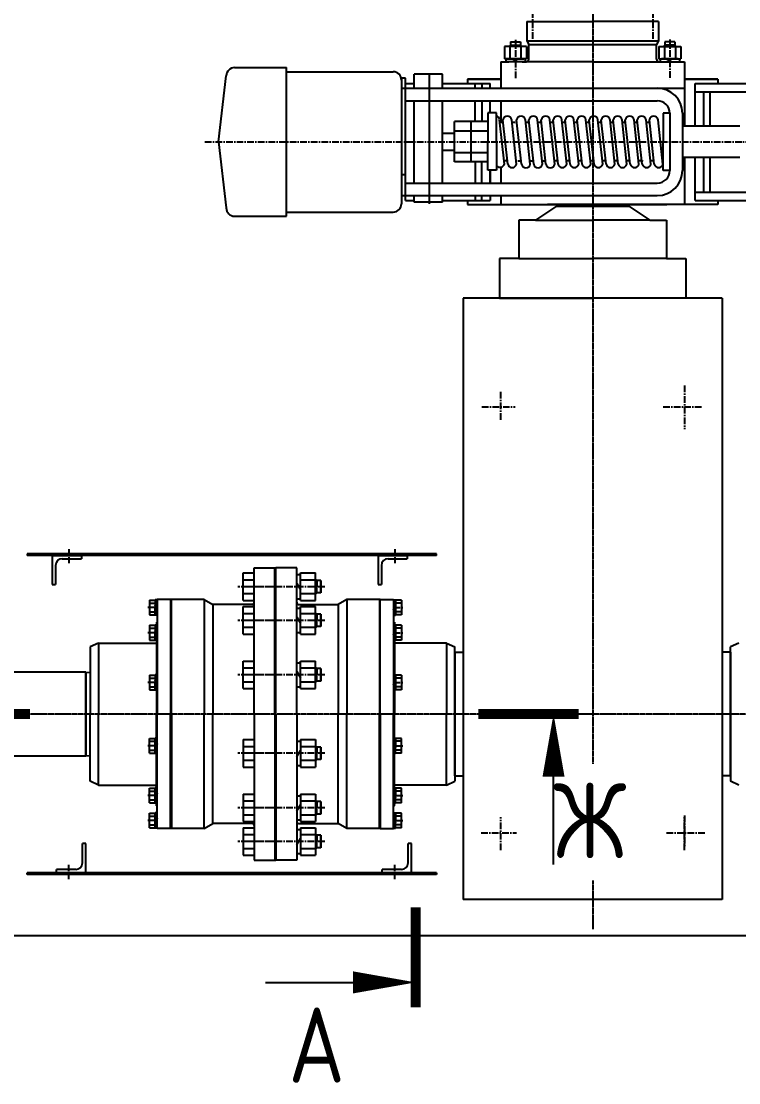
# Model space of a CAD drawing. Header units: millimetres. Extents: x -25976 to -4798, y -663 to 15440.
# Drawn here: x -15163 to -14303, y 10875 to 12146 of the extents above; entities that cross this region are included whole.
import ezdxf
from ezdxf.enums import TextEntityAlignment as Align

# ---------------------------------------------------------------- set-up
doc = ezdxf.new("R2010")
doc.units = ezdxf.units.MM
doc.header["$LTSCALE"] = 0.25
doc.linetypes.add('CENTER', pattern=[50.8, 31.75, -6.35, 6.35, -6.35])
for name, color, linetype in [('Bord', 1, 'Continuous'), ('Cen', 5, 'CENTER'), ('Cent', 5, 'CENTER'), ('Cont', 6, 'Continuous'), ('Dim', 7, 'Continuous'), ('Red', 1, 'Continuous'), ('Text', 3, 'Continuous'), ('Textb', 6, 'Continuous')]:
    doc.layers.add(name, color=color, linetype=linetype)
doc.styles.add('Style1', font='romans.shx', dxfattribs={"width": 0.8})

# ---------------------------------------------------------------- blocks, each defined once
blk = doc.blocks.new('RAZREZ05')
at = {"layer": 'Text'}
blk.add_lwpolyline([(0, 0, 0, 1.76, 0), (0, -5, 1.76, 1.76, 0)], format="xyseb", dxfattribs=at)
at = {"layer": 'Text', "const_width": 0.8}
blk.add_lwpolyline([(-1.997, 0), (6.003, 0)], dxfattribs=at)
at = {"layer": 'Text'}
blk.add_lwpolyline([(0, -12), (0, -5)], dxfattribs=at)
at = {"layer": 'Textb', "style": 'Style1', "width": 0.8}
blk.add_attdef('А', text='', height=6, dxfattribs=at).set_placement((-1.7, -11.499, 39), align=Align.RIGHT)
blk = doc.blocks.new('RAZREZ02')
at = {"layer": 'Text', "const_width": 0.8}
blk.add_lwpolyline([(0, 5.997), (0, -2.003)], dxfattribs=at)
at = {"layer": 'Text'}
blk.add_lwpolyline([(0, 0, 0, 1.76, 0), (-5, 0, 1.76, 1.76, 0)], format="xyseb", dxfattribs=at)
blk.add_lwpolyline([(-12, 0), (-5, 0)], dxfattribs=at)
at = {"layer": 'Textb', "style": 'Style1', "width": 0.8}
blk.add_attdef('А', (-10.16, -8), '', height=6, dxfattribs=at)

msp = doc.modelspace()

# ---------------------------------------------------------------- linework, layer by layer
at = {"layer": 'Bord', "linetype": 'Continuous'}
for p, q in [((-14576.77152, 12115.56959), (-14576.77152, 12117.26944)), ((-14564.77152, 12115.56959), (-14564.77152, 12117.26944)), ((-14391.77152, 12115.56959), (-14391.77152, 12117.26944)), ((-14379.77152, 12115.56959), (-14379.77152, 12117.26944))]:
    msp.add_line(p, q, dxfattribs=at)
at = {"layer": 'Bord'}
for p, q in [((-14808.77152, 11476.28791), (-14810.27152, 11476.28791)), ((-14808.77152, 11461.28791), (-14810.27152, 11461.28791)), ((-14808.77152, 11435.97943), (-14810.27152, 11435.97943)), ((-14808.77152, 11420.97943), (-14810.27152, 11420.97943)), ((-14808.77152, 11370.76959), (-14810.27152, 11370.76959)), ((-14808.77152, 11355.76959), (-14810.27152, 11355.76959)), ((-14808.77152, 11276.76959), (-14810.27152, 11276.76959)), ((-14808.77152, 11261.76959), (-14810.27152, 11261.76959)), ((-14808.77152, 11211.55976), (-14810.27152, 11211.55976)), ((-14808.77152, 11196.55976), (-14810.27152, 11196.55976)), ((-14808.77152, 11171.25128), (-14810.27152, 11171.25128)), ((-14808.77152, 11156.25128), (-14810.27152, 11156.25128))]:
    msp.add_line(p, q, dxfattribs=at)
at = {"layer": 'Cen', "ltscale": 0.2}
for p, q in [((-14478.27152, 12791.53233), (-14478.27152, 11256.78949)), ((-11697.27629, 11316.26959), (-16707.17236, 11316.26959)), ((-14478.27152, 11116.85178), (-14478.27152, 11058.66747))]:
    msp.add_line(p, q, dxfattribs=at)
at = {"layer": 'Cen'}
for p, q in [((-14550.27152, 12170.62834), (-14550.27152, 12121.5009)), ((-14406.27152, 12170.62834), (-14406.27152, 12121.5009)), ((-14570.77152, 12123.69441), (-14570.77152, 12076.26959)), ((-14385.77152, 12123.91635), (-14385.77152, 12076.26959)), ((-15105.51194, 11513.76841), (-15105.51194, 11496.81516)), ((-14715.27292, 11513.76841), (-14715.27292, 11496.81516)), ((-14799.21307, 11468.78791), (-14903.33548, 11468.78791)), ((-14859.91821, 11468.78791), (-14888.70857, 11468.78791)), ((-14999.77152, 11443.78791), (-15011.78283, 11443.78791)), ((-14716.77152, 11443.78791), (-14704.76022, 11443.78791)), ((-14799.21307, 11428.47943), (-14903.33548, 11428.47943)), ((-14859.91821, 11428.47943), (-14888.70857, 11428.47943)), ((-14999.77152, 11413.71188), (-15011.78283, 11413.71188)), ((-14716.77152, 11413.71188), (-14704.76022, 11413.71188)), ((-14799.21307, 11363.26959), (-14903.33548, 11363.26959)), ((-14859.91821, 11363.26959), (-14888.70857, 11363.26959)), ((-14999.77152, 11354.16959), (-15011.78283, 11354.16959)), ((-14716.77152, 11354.16959), (-14704.76022, 11354.16959)), ((-14999.77152, 11278.36959), (-15011.78283, 11278.36959)), ((-14716.77152, 11278.36959), (-14704.76022, 11278.36959)), ((-14799.21307, 11269.26959), (-14903.33548, 11269.26959)), ((-14859.91821, 11269.26959), (-14888.70857, 11269.26959)), ((-14999.77152, 11218.8273), (-15011.78283, 11218.8273)), ((-14716.77152, 11218.8273), (-14704.76022, 11218.8273)), ((-14799.21307, 11204.05976), (-14903.33548, 11204.05976)), ((-14859.91821, 11204.05976), (-14888.70857, 11204.05976)), ((-14999.77152, 11188.75128), (-15011.78283, 11188.75128)), ((-14716.77152, 11188.75128), (-14704.76022, 11188.75128)), ((-14799.21307, 11163.75128), (-14903.33548, 11163.75128)), ((-14859.91821, 11163.75128), (-14888.70857, 11163.75128)), ((-15105.51194, 11118.77077), (-15105.51194, 11135.72402)), ((-14715.27292, 11118.77077), (-14715.27292, 11135.72402))]:
    msp.add_line(p, q, dxfattribs=at)
at = {"layer": 'Cent'}
for p, q in [((-14942.74308, 12001.26959), (-14203.16063, 12001.26959)), ((-14368.27152, 11709.56898), (-14368.27152, 11657.2005)), ((-14588.27152, 11668.59212), (-14588.27152, 11703.00627)), ((-14611.03954, 11684.26959), (-14571.12183, 11684.26959)), ((-14393.84308, 11684.26959), (-14346.26358, 11684.26959)), ((-14588.27152, 11153.21314), (-14588.27152, 11192.8228)), ((-14368.27152, 11194.72436), (-14368.27152, 11157.40704)), ((-14368.27152, 11153.21314), (-14368.27152, 11192.8228)), ((-14611.90056, 11174.26959), (-14569.65952, 11174.26959)), ((-14389.93864, 11174.26959), (-14343.77628, 11174.26959))]:
    msp.add_line(p, q, dxfattribs=at)
at = {"layer": 'Cont'}
for p, q in [((-14557.27152, 12145.26959), (-14478.27152, 12145.26959)), ((-14557.27152, 12145.26959), (-14557.27152, 12122.26959)), ((-14399.27152, 12145.26959), (-14478.27152, 12145.26959)), ((-14399.27152, 12145.26959), (-14399.27152, 12122.26959)), ((-14583.87152, 12115.56959), (-14583.87152, 12100.76959)), ((-14557.67152, 12115.56959), (-14583.87152, 12115.56959)), ((-14577.32152, 12115.56959), (-14577.32152, 12100.76959)), ((-14564.22152, 12115.56959), (-14564.22152, 12100.76959)), ((-14557.67152, 12115.56959), (-14557.67152, 12100.76959)), ((-14557.27152, 12122.26959), (-14554.77152, 12117.93947)), ((-14557.27152, 12122.26959), (-14554.77152, 12117.93947)), ((-14556.98837, 12122.26959), (-14399.27152, 12122.26959)), ((-14554.77152, 12100.26959), (-14554.77152, 12117.93947)), ((-14554.77152, 12100.26959), (-14554.77152, 12117.93947)), ((-14554.77152, 12117.93947), (-14401.77152, 12117.93947)), ((-14399.27152, 12122.26959), (-14401.77152, 12117.93947)), ((-14401.77152, 12100.26959), (-14401.77152, 12117.93947)), ((-14398.87152, 12115.56959), (-14398.87152, 12100.76959)), ((-14398.87152, 12115.56959), (-14372.67152, 12115.56959)), ((-14392.32152, 12115.56959), (-14392.32152, 12100.76959)), ((-14379.22152, 12115.56959), (-14379.22152, 12100.76959)), ((-14372.67152, 12115.56959), (-14372.67152, 12100.76959)), ((-14557.67152, 12100.76959), (-14583.87152, 12100.76959)), ((-14582.42152, 12100.76959), (-14582.42152, 12097.26959)), ((-14580.72152, 12100.76959), (-14560.82152, 12100.76959)), ((-14561.67152, 12100.76959), (-14579.87152, 12100.76959)), ((-14567.24677, 12100.76638), (-14574.34174, 12097.27283)), ((-14559.12152, 12100.76959), (-14559.12152, 12097.26959)), ((-14398.87152, 12100.76959), (-14372.67152, 12100.76959)), ((-14397.42152, 12100.76959), (-14397.42152, 12097.26959)), ((-14375.82152, 12100.76959), (-14395.72152, 12100.76959)), ((-14394.87152, 12100.76959), (-14376.67152, 12100.76959)), ((-14382.24677, 12100.76638), (-14389.34174, 12097.27283)), ((-14374.12152, 12100.76959), (-14374.12152, 12097.26959)), ((-14907.11941, 12090.26959), (-14844.94172, 12090.26959)), ((-14844.94172, 11912.26959), (-14844.94172, 12090.26959)), ((-14588.27152, 12097.26959), (-14578.77152, 12097.26959)), ((-14588.27152, 12097.26959), (-14588.27152, 12065.57926)), ((-14478.27152, 12097.26959), (-14582.42152, 12097.26959)), ((-14562.77152, 12097.26959), (-14557.77152, 12097.26959)), ((-14478.27152, 12097.26959), (-14368.27152, 12097.26959)), ((-14368.27152, 12097.26959), (-14368.27152, 12020.04619)), ((-14368.27152, 12094.26959), (-14368.27152, 12076.26959)), ((-14926.26634, 12001.26959), (-14917.1194, 12080.28619)), ((-14844.94172, 12085.26959), (-14717.26611, 12085.26959)), ((-14702.26611, 12077.59427), (-14707.26611, 12077.59427)), ((-14707.26611, 12077.59427), (-14707.26611, 11927.26959)), ((-14702.26611, 11931.26959), (-14702.26611, 12077.59427)), ((-14657.96634, 12082.26959), (-14692.01634, 12082.26959)), ((-14692.01634, 12065.58827), (-14692.01634, 12082.26959)), ((-14673.76611, 11926.9972), (-14673.76611, 12082.26959)), ((-14657.96634, 12065.58531), (-14657.96634, 12082.26959)), ((-14588.27152, 12076.26959), (-14628.27152, 12076.26959)), ((-14588.27152, 12076.26959), (-14628.27152, 12076.26959)), ((-14628.27152, 12076.26959), (-14628.27152, 12071.26959)), ((-14628.27152, 12076.26959), (-14588.27152, 12076.26959)), ((-14368.27152, 12076.26959), (-14328.27152, 12076.26959)), ((-14328.27152, 12076.26959), (-14368.27152, 12076.26959)), ((-14328.27152, 12076.26959), (-14328.27152, 12071.26959)), ((-14707.26611, 12065.58959), (-14400.86925, 12065.563)), ((-14702.26611, 12071.26959), (-14692.01634, 12071.26959)), ((-14657.96634, 12071.26959), (-14601.13914, 12071.26959)), ((-14619.00321, 12065.58193), (-14619.00321, 12071.26959)), ((-14610.96883, 12071.26959), (-14610.96883, 12065.58123)), ((-14601.13914, 12065.58038), (-14601.13914, 12071.26959)), ((-14588.27152, 12065.57926), (-14368.27152, 12065.57926)), ((-14355.39353, 12020.04619), (-14355.39353, 12071.26959)), ((-14355.39353, 12071.26959), (-14254.26656, 12071.26959)), ((-14355.39353, 12061.26959), (-14254.26656, 12061.26959)), ((-14345.56384, 12061.26959), (-14345.56384, 12020.04619)), ((-14337.52946, 12020.04619), (-14337.52946, 12061.26959)), ((-14702.26611, 12050.58959), (-14400.86925, 12050.563)), ((-14692.01634, 11951.9505), (-14692.01634, 12050.58869)), ((-14657.96634, 11951.9535), (-14657.96634, 12050.58568)), ((-14619.00321, 12025.87265), (-14619.00321, 12050.58225)), ((-14610.96883, 12050.58154), (-14610.96883, 12025.87265)), ((-14601.13914, 12036.01265), (-14601.13914, 12050.58067)), ((-14588.27152, 12050.57953), (-14588.27152, 12024.50989)), ((-14604.01271, 12036.01265), (-14604.01271, 12001.69265)), ((-14593.45271, 12036.01265), (-14604.01271, 12036.01265)), ((-14593.45271, 12001.69265), (-14593.45271, 12036.01265)), ((-14643.61271, 11977.51265), (-14643.61271, 12025.87265)), ((-14623.81271, 12025.87265), (-14643.61271, 12025.87265)), ((-14623.81271, 11977.51265), (-14623.81271, 12025.87265)), ((-14604.01271, 12025.87265), (-14623.81271, 12025.87265)), ((-14583.87193, 11974.74959), (-14589.68634, 12027.78959)), ((-14585.42121, 12024.50989), (-14589.3268, 12024.50989)), ((-14579.96634, 11974.74959), (-14585.78074, 12027.78959)), ((-14569.47193, 11974.74959), (-14575.28634, 12027.78959)), ((-14571.02121, 12024.50989), (-14574.9268, 12024.50989)), ((-14563.53121, 11974.63265), (-14569.34562, 12027.67265)), ((-14553.03681, 11974.63265), (-14558.85121, 12027.67265)), ((-14554.58609, 12024.39295), (-14558.49168, 12024.39295)), ((-14548.85237, 11974.63265), (-14554.66677, 12027.67265)), ((-14538.35796, 11974.63265), (-14544.17237, 12027.67265)), ((-14539.90724, 12024.39295), (-14543.81283, 12024.39295)), ((-14534.17352, 11974.63265), (-14539.98793, 12027.67265)), ((-14523.67911, 11974.63265), (-14529.49352, 12027.67265)), ((-14525.22839, 12024.39295), (-14529.13398, 12024.39295)), ((-14519.78634, 11974.74959), (-14525.60074, 12027.78959)), ((-14509.29193, 11974.74959), (-14515.10634, 12027.78959)), ((-14510.84121, 12024.50989), (-14514.7468, 12024.50989)), ((-14505.38634, 11974.74959), (-14511.20074, 12027.78959)), ((-14494.89193, 11974.74959), (-14500.70634, 12027.78959)), ((-14496.44121, 12024.50989), (-14500.3468, 12024.50989)), ((-14490.98634, 11974.74959), (-14496.80074, 12027.78959)), ((-14480.49193, 11974.74959), (-14486.30634, 12027.78959)), ((-14482.04121, 12024.50989), (-14485.9468, 12024.50989)), ((-14476.58634, 11974.74959), (-14482.40074, 12027.78959)), ((-14466.09193, 11974.74959), (-14471.90634, 12027.78959)), ((-14467.64121, 12024.50989), (-14471.5468, 12024.50989)), ((-14462.18634, 11974.74959), (-14468.00074, 12027.78959)), ((-14451.69193, 11974.74959), (-14457.50634, 12027.78959)), ((-14453.24121, 12024.50989), (-14457.1468, 12024.50989)), ((-14447.78634, 11974.74959), (-14453.60074, 12027.78959)), ((-14437.29193, 11974.74959), (-14443.10634, 12027.78959)), ((-14438.84264, 12024.52289), (-14442.74823, 12024.52289)), ((-14433.38634, 11974.74959), (-14439.20074, 12027.78959)), ((-14422.89193, 11974.74959), (-14428.70634, 12027.78959)), ((-14424.44264, 12024.52289), (-14428.34823, 12024.52289)), ((-14418.98634, 11974.74959), (-14424.80074, 12027.78959)), ((-14408.49193, 11974.74959), (-14414.30634, 12027.78959)), ((-14410.04555, 12024.54948), (-14413.95114, 12024.54948)), ((-14404.58925, 11974.77619), (-14410.40366, 12027.81619)), ((-14394.09484, 11974.77619), (-14399.90925, 12027.81619)), ((-14393.78925, 12035.61619), (-14393.78925, 12001.29619)), ((-14385.86925, 12035.61619), (-14393.78925, 12035.61619)), ((-14385.86935, 12035.61619), (-14385.86925, 11966.97619)), ((-14370.86925, 12035.563), (-14370.86925, 11966.97619)), ((-14643.61271, 12011.40959), (-14657.96634, 12011.40959)), ((-14643.61271, 12014.71265), (-14623.81271, 12014.71265)), ((-14623.81271, 12014.71265), (-14604.01271, 12014.71265)), ((-14302.01673, 12020.04619), (-14370.86925, 12020.04619)), ((-14926.26634, 12001.26959), (-14917.1194, 11922.253)), ((-14604.01271, 11967.37265), (-14604.01271, 12001.69265)), ((-14593.45271, 12001.69265), (-14593.45271, 11967.37265)), ((-14393.78925, 11966.97619), (-14393.78925, 12001.29619)), ((-14643.61271, 11991.12959), (-14657.96634, 11991.12959)), ((-14643.61271, 11988.67265), (-14623.81271, 11988.67265)), ((-14623.81271, 11988.67265), (-14604.01271, 11988.67265)), ((-14623.81271, 11977.51265), (-14643.61271, 11977.51265)), ((-14604.01271, 11977.51265), (-14623.81271, 11977.51265)), ((-14619.00321, 11976.66653), (-14619.00321, 11951.95694)), ((-14610.96883, 11951.95765), (-14610.96883, 11976.66653)), ((-14580.37413, 11978.46959), (-14584.27972, 11978.46959)), ((-14563.93901, 11978.35265), (-14567.8446, 11978.35265)), ((-14549.26016, 11978.35265), (-14553.16575, 11978.35265)), ((-14534.58131, 11978.35265), (-14538.4869, 11978.35265)), ((-14520.19413, 11978.46959), (-14524.09972, 11978.46959)), ((-14505.79413, 11978.46959), (-14509.69972, 11978.46959)), ((-14491.39413, 11978.46959), (-14495.29972, 11978.46959)), ((-14476.99413, 11978.46959), (-14480.89972, 11978.46959)), ((-14462.59413, 11978.46959), (-14466.49972, 11978.46959)), ((-14448.19413, 11978.46959), (-14452.09972, 11978.46959)), ((-14433.79413, 11978.46959), (-14437.69972, 11978.46959)), ((-14419.39413, 11978.46959), (-14423.29972, 11978.46959)), ((-14404.99705, 11978.49619), (-14408.90264, 11978.49619)), ((-14302.01673, 11982.54619), (-14370.86925, 11982.54619)), ((-14368.27152, 11982.54619), (-14368.27152, 11926.26959)), ((-14355.39353, 11931.26959), (-14355.39353, 11982.54619)), ((-14345.56384, 11982.54619), (-14345.56384, 11941.26959)), ((-14337.52946, 11941.26959), (-14337.52946, 11982.54619)), ((-14702.26611, 11962.04319), (-14707.26611, 11962.04319)), ((-14593.45271, 11967.37265), (-14604.01271, 11967.37265)), ((-14601.13914, 11951.95852), (-14601.13914, 11967.37265)), ((-14601.13914, 11966.52653), (-14601.13914, 11951.95852)), ((-14588.27152, 11970.97024), (-14588.27152, 11951.95965)), ((-14385.86925, 11966.97619), (-14393.78925, 11966.97619)), ((-14702.26611, 11951.94959), (-14400.86925, 11951.97619)), ((-14707.26611, 11936.94959), (-14400.86925, 11936.97619)), ((-14692.01634, 11929.26959), (-14692.01634, 11936.95092)), ((-14657.96634, 11929.26959), (-14657.96634, 11936.95387)), ((-14619.00321, 11936.95726), (-14619.00321, 11931.26959)), ((-14610.96883, 11931.26959), (-14610.96883, 11936.95795)), ((-14601.13914, 11936.95881), (-14601.13914, 11931.26959)), ((-14588.27152, 11936.95992), (-14588.27152, 11926.26959)), ((-14355.39353, 11941.26959), (-14254.26656, 11941.26959)), ((-14702.26611, 11931.26959), (-14692.01634, 11931.26959)), ((-14657.96634, 11929.26959), (-14692.01634, 11929.26959)), ((-14657.96634, 11931.26959), (-14601.13914, 11931.26959)), ((-14628.27152, 11931.26959), (-14628.27152, 11926.26959)), ((-14628.27152, 11926.26959), (-14478.27152, 11926.26959)), ((-14628.27152, 11926.26959), (-14478.27152, 11926.26959)), ((-14521.42816, 11924.26959), (-14546.72055, 11907.49867)), ((-14536.04154, 11926.26959), (-14495.77152, 11926.26959)), ((-14420.5015, 11926.26959), (-14532.38576, 11926.26959)), ((-14521.42816, 11924.26959), (-14435.11488, 11924.26959)), ((-14454.11742, 11926.26959), (-14502.42562, 11926.26959)), ((-14502.42562, 11926.26959), (-14502.42562, 11924.26959)), ((-14328.27152, 11926.26959), (-14478.27152, 11926.26959)), ((-14328.27152, 11926.26959), (-14478.27152, 11926.26959)), ((-14460.77152, 11926.26959), (-14389.37116, 11926.26959)), ((-14454.11742, 11926.26959), (-14454.11742, 11924.26959)), ((-14435.11488, 11924.26959), (-14409.82249, 11907.49867)), ((-14355.39353, 11931.26959), (-14267.96673, 11931.26959)), ((-14328.27152, 11931.26959), (-14328.27152, 11926.26959)), ((-14907.11941, 11912.26959), (-14844.94172, 11912.26959)), ((-14844.94172, 11917.26959), (-14717.26611, 11917.26959)), ((-14546.72055, 11907.49867), (-14566.76357, 11907.49867)), ((-14566.76357, 11907.49867), (-14566.76357, 11861.65962)), ((-14546.72055, 11907.49867), (-14478.27152, 11907.49867)), ((-14409.82249, 11907.49867), (-14478.27152, 11907.49867)), ((-14409.82249, 11907.49867), (-14389.77947, 11907.49867)), ((-14389.77947, 11907.49867), (-14389.77947, 11861.65962)), ((-14566.76357, 11861.65962), (-14589.66988, 11861.65962)), ((-14589.66988, 11861.65962), (-14589.66988, 11814.26959)), ((-14566.76357, 11861.65962), (-14478.27152, 11861.65962)), ((-14389.77947, 11861.65962), (-14478.27152, 11861.65962)), ((-14389.77947, 11861.65962), (-14366.87316, 11861.65962)), ((-14366.87316, 11861.65962), (-14366.87316, 11814.26959)), ((-14633.27292, 11814.26959), (-14633.27292, 11094.26959)), ((-14323.27013, 11814.26959), (-14633.27292, 11814.26959)), ((-14589.66988, 11814.26959), (-14478.27152, 11814.26959)), ((-14366.87316, 11814.26959), (-14478.27152, 11814.26959)), ((-14323.27013, 11814.26959), (-14323.27013, 11094.26959)), ((-15155.51173, 11508.28791), (-15155.51173, 11506.28791)), ((-14665.27292, 11508.28791), (-15155.51173, 11508.28791)), ((-14665.27292, 11506.28791), (-15155.51173, 11506.28791)), ((-15125.51194, 11506.28791), (-15090.51194, 11506.28791)), ((-15125.51194, 11506.28791), (-15125.51194, 11471.28791)), ((-15113.51194, 11502.28791), (-15090.51194, 11502.28791)), ((-15090.51194, 11506.28791), (-15090.51194, 11502.28791)), ((-14735.27292, 11506.28791), (-14735.27292, 11471.28791)), ((-14735.27292, 11506.28791), (-14700.27292, 11506.28791)), ((-14723.27292, 11502.28791), (-14700.27292, 11502.28791)), ((-14700.27292, 11506.28791), (-14700.27292, 11502.28791)), ((-14665.27292, 11506.28791), (-14665.27292, 11508.28791)), ((-15121.51194, 11494.28791), (-15121.51194, 11471.28791)), ((-14883.77152, 11491.28791), (-14857.77152, 11491.28791)), ((-14883.77152, 11316.26959), (-14883.77152, 11491.28791)), ((-14858.77152, 11316.26959), (-14858.77152, 11491.28791)), ((-14857.77152, 11316.26959), (-14857.77152, 11491.28791)), ((-14832.77152, 11491.28791), (-14857.77152, 11491.28791)), ((-14832.77152, 11450.28791), (-14832.77152, 11491.28791)), ((-14731.27292, 11494.28791), (-14731.27292, 11471.28791)), ((-14896.77152, 11452.28791), (-14896.77152, 11485.28791)), ((-14896.77152, 11485.28791), (-14883.77152, 11485.28791)), ((-14896.77152, 11477.03791), (-14883.77152, 11477.03791)), ((-14832.77152, 11483.28791), (-14828.27152, 11483.28791)), ((-14832.77152, 11316.26959), (-14832.77152, 11483.28791)), ((-14828.27152, 11452.28791), (-14828.27152, 11485.28791)), ((-14828.27152, 11485.28791), (-14810.27152, 11485.28791)), ((-14828.27152, 11477.03791), (-14810.27152, 11477.03791)), ((-14810.27152, 11452.28791), (-14810.27152, 11485.28791)), ((-14810.27152, 11477.78791), (-14808.77152, 11476.28791)), ((-15125.51194, 11471.28791), (-15121.51194, 11471.28791)), ((-14832.77152, 11472.58124), (-14828.27152, 11465.34415)), ((-14803.77152, 11476.28791), (-14808.77152, 11476.28791)), ((-14808.77152, 11476.28791), (-14808.77152, 11468.78791)), ((-14808.77152, 11461.28791), (-14808.77152, 11468.78791)), ((-14803.77152, 11468.78791), (-14803.77152, 11476.28791)), ((-14803.77152, 11476.28791), (-14803.77152, 11468.78791)), ((-14803.77152, 11468.78791), (-14803.77152, 11461.28791)), ((-14803.77152, 11461.28791), (-14803.77152, 11468.78791)), ((-14735.27292, 11471.28791), (-14731.27292, 11471.28791)), ((-15009.27152, 11452.58791), (-15009.27152, 11434.98791)), ((-15009.27152, 11452.58791), (-15002.27152, 11452.58791)), ((-14999.77152, 11452.88791), (-15002.27152, 11452.88791)), ((-15002.27152, 11452.88791), (-15002.27152, 11443.78791)), ((-15002.27152, 11452.58791), (-15002.27152, 11434.98791)), ((-14943.77152, 11453.28791), (-14999.77152, 11453.28791)), ((-14999.77152, 11453.28791), (-14999.77152, 11316.26959)), ((-14999.77152, 11452.88791), (-14999.77152, 11434.68791)), ((-14983.77152, 11453.28791), (-14983.77152, 11316.26959)), ((-14982.77152, 11316.26959), (-14982.77152, 11453.28791)), ((-14943.77152, 11453.28791), (-14933.37922, 11447.28791)), ((-14943.77152, 11453.28791), (-14943.77152, 11316.26959)), ((-14896.77152, 11460.53791), (-14883.77152, 11460.53791)), ((-14896.77152, 11452.28791), (-14883.77152, 11452.28791)), ((-14832.77152, 11454.28791), (-14828.27152, 11454.28791)), ((-14828.27152, 11460.53791), (-14810.27152, 11460.53791)), ((-14828.27152, 11452.28791), (-14810.27152, 11452.28791)), ((-14810.27152, 11459.78791), (-14808.77152, 11461.28791)), ((-14803.77152, 11461.28791), (-14808.77152, 11461.28791)), ((-14772.77152, 11453.28791), (-14783.16383, 11447.28791)), ((-14732.77152, 11453.28791), (-14772.77152, 11453.28791)), ((-14772.77152, 11453.28791), (-14772.77152, 11316.26959)), ((-14733.77152, 11453.28791), (-14733.77152, 11316.26959)), ((-14732.77152, 11316.26959), (-14732.77152, 11453.28791)), ((-14732.77152, 11453.28791), (-14716.77152, 11453.28791)), ((-14716.77152, 11453.28791), (-14716.77152, 11316.26959)), ((-14716.77152, 11452.88791), (-14716.77152, 11434.68791)), ((-14716.77152, 11452.88791), (-14714.27152, 11452.88791)), ((-14714.27152, 11452.88791), (-14714.27152, 11443.78791)), ((-14707.27152, 11452.58791), (-14714.27152, 11452.58791)), ((-14714.27152, 11452.58791), (-14714.27152, 11434.98791)), ((-14707.27152, 11452.58791), (-14707.27152, 11434.98791)), ((-15009.27152, 11449.04835), (-15002.27152, 11449.04835)), ((-15009.27152, 11438.52747), (-15002.27152, 11438.52747)), ((-14999.77152, 11441.07397), (-15002.27152, 11446.50185)), ((-15002.27152, 11434.68791), (-15002.27152, 11443.78791)), ((-14885.77152, 11447.28791), (-14933.37922, 11447.28791)), ((-14933.37922, 11447.28791), (-14933.37922, 11316.26959)), ((-14896.77152, 11444.97943), (-14883.77152, 11444.97943)), ((-14896.77152, 11411.97943), (-14896.77152, 11444.97943)), ((-14832.77152, 11442.97943), (-14828.27152, 11442.97943)), ((-14829.77152, 11447.28791), (-14783.16383, 11447.28791)), ((-14828.27152, 11444.97943), (-14810.27152, 11444.97943)), ((-14828.27152, 11411.97943), (-14828.27152, 11444.97943)), ((-14810.27152, 11411.97943), (-14810.27152, 11444.97943)), ((-14783.16383, 11447.28791), (-14783.16383, 11316.26959)), ((-14716.77152, 11441.07397), (-14714.27152, 11446.50185)), ((-14707.27152, 11449.04835), (-14714.27152, 11449.04835)), ((-14714.27152, 11434.68791), (-14714.27152, 11443.78791)), ((-14707.27152, 11438.52747), (-14714.27152, 11438.52747)), ((-15009.27152, 11434.98791), (-15002.27152, 11434.98791)), ((-14999.77152, 11434.68791), (-15002.27152, 11434.68791)), ((-15000.77152, 11426.28791), (-15000.77152, 11422.81188)), ((-14999.77152, 11426.28791), (-15000.77152, 11426.28791)), ((-14896.77152, 11436.72943), (-14883.77152, 11436.72943)), ((-14832.77152, 11432.27275), (-14828.27152, 11425.03567)), ((-14828.27152, 11436.72943), (-14810.27152, 11436.72943)), ((-14810.27152, 11437.47943), (-14808.77152, 11435.97943)), ((-14808.77152, 11435.97943), (-14808.77152, 11428.47943)), ((-14803.77152, 11435.97943), (-14808.77152, 11435.97943)), ((-14808.77152, 11420.97943), (-14808.77152, 11428.47943)), ((-14803.77152, 11435.97943), (-14803.77152, 11428.47943)), ((-14803.77152, 11428.47943), (-14803.77152, 11435.97943)), ((-14803.77152, 11420.97943), (-14803.77152, 11428.47943)), ((-14803.77152, 11428.47943), (-14803.77152, 11420.97943)), ((-14716.77152, 11434.68791), (-14714.27152, 11434.68791)), ((-14716.77152, 11426.28791), (-14715.77152, 11426.28791)), ((-14715.77152, 11426.28791), (-14715.77152, 11422.81188)), ((-14707.27152, 11434.98791), (-14714.27152, 11434.98791)), ((-15009.27152, 11422.51188), (-15002.27152, 11422.51188)), ((-15009.27152, 11422.51188), (-15009.27152, 11404.91188)), ((-15009.27152, 11418.97232), (-15002.27152, 11418.97232)), ((-15002.27152, 11422.81188), (-15002.27152, 11413.71188)), ((-14999.77152, 11422.81188), (-15002.27152, 11422.81188)), ((-15002.27152, 11422.51188), (-15002.27152, 11404.91188)), ((-14999.77152, 11410.99794), (-15002.27152, 11416.42582)), ((-15002.27152, 11404.61188), (-15002.27152, 11413.71188)), ((-14999.77152, 11422.81188), (-14999.77152, 11404.61188)), ((-14896.77152, 11420.22943), (-14883.77152, 11420.22943)), ((-14832.77152, 11413.97943), (-14828.27152, 11413.97943)), ((-14828.27152, 11420.22943), (-14810.27152, 11420.22943)), ((-14810.27152, 11419.47943), (-14808.77152, 11420.97943)), ((-14803.77152, 11420.97943), (-14808.77152, 11420.97943)), ((-14716.77152, 11422.81188), (-14716.77152, 11404.61188)), ((-14716.77152, 11422.81188), (-14714.27152, 11422.81188)), ((-14716.77152, 11410.99794), (-14714.27152, 11416.42582)), ((-14714.27152, 11422.81188), (-14714.27152, 11413.71188)), ((-14707.27152, 11422.51188), (-14714.27152, 11422.51188)), ((-14714.27152, 11422.51188), (-14714.27152, 11404.91188)), ((-14707.27152, 11418.97232), (-14714.27152, 11418.97232)), ((-14714.27152, 11404.61188), (-14714.27152, 11413.71188)), ((-14707.27152, 11422.51188), (-14707.27152, 11404.91188)), ((-15070.27152, 11401.26959), (-15080.27152, 11396.60652)), ((-15070.27152, 11401.26959), (-15000.77152, 11401.26959)), ((-15070.27152, 11401.26959), (-15070.27152, 11316.26959)), ((-15009.27152, 11408.45144), (-15002.27152, 11408.45144)), ((-15009.27152, 11404.91188), (-15002.27152, 11404.91188)), ((-14999.77152, 11404.61188), (-15002.27152, 11404.61188)), ((-15000.77152, 11404.61188), (-15000.77152, 11363.26959)), ((-14896.77152, 11411.97943), (-14883.77152, 11411.97943)), ((-14828.27152, 11411.97943), (-14810.27152, 11411.97943)), ((-14716.77152, 11404.61188), (-14714.27152, 11404.61188)), ((-14715.77152, 11404.61188), (-14715.77152, 11363.26959)), ((-14653.27152, 11401.26959), (-14715.77152, 11401.26959)), ((-14707.27152, 11408.45144), (-14714.27152, 11408.45144)), ((-14707.27152, 11404.91188), (-14714.27152, 11404.91188)), ((-14653.27152, 11401.26959), (-14643.27152, 11396.60652)), ((-14653.27152, 11401.26959), (-14653.27152, 11316.26959)), ((-14303.27152, 11401.26959), (-14313.27152, 11396.60652)), ((-15080.27152, 11396.60652), (-15080.27152, 11316.26959)), ((-14643.27292, 11378.76959), (-14643.27292, 11390.41351)), ((-14643.27292, 11390.41351), (-14633.27292, 11390.41351)), ((-14643.27152, 11316.26959), (-14643.27152, 11396.60652)), ((-14643.27152, 11390.41351), (-14643.27152, 11316.26959)), ((-14313.27013, 11390.41351), (-14323.27013, 11390.41351)), ((-14313.27152, 11316.26959), (-14313.27152, 11396.60652)), ((-14313.27152, 11390.41351), (-14313.27152, 11316.26959)), ((-14313.27013, 11378.76959), (-14313.27013, 11390.41351)), ((-14896.77152, 11346.76959), (-14896.77152, 11379.76959)), ((-14896.77152, 11379.76959), (-14883.77152, 11379.76959)), ((-14832.77152, 11377.76959), (-14828.27152, 11377.76959)), ((-14828.27152, 11346.76959), (-14828.27152, 11379.76959)), ((-14828.27152, 11379.76959), (-14810.27152, 11379.76959)), ((-14810.27152, 11346.76959), (-14810.27152, 11379.76959)), ((-14643.27292, 11378.76959), (-14643.27292, 11316.26959)), ((-14313.27013, 11378.76959), (-14313.27013, 11316.26959)), ((-15085.27152, 11366.26959), (-15185.27152, 11366.26959)), ((-15085.27152, 11366.26959), (-15080.27152, 11366.01959)), ((-15085.27152, 11366.26959), (-15085.27152, 11266.26959)), ((-15085.27152, 11266.26959), (-15085.27152, 11366.26959)), ((-15009.27152, 11362.96959), (-15009.27152, 11345.36959)), ((-15009.27152, 11362.96959), (-15002.27152, 11362.96959)), ((-14999.77152, 11363.26959), (-15002.27152, 11363.26959)), ((-15002.27152, 11363.26959), (-15002.27152, 11354.16959)), ((-15002.27152, 11362.96959), (-15002.27152, 11345.36959)), ((-14999.77152, 11363.26959), (-14999.77152, 11345.06959)), ((-14896.77152, 11371.51959), (-14883.77152, 11371.51959)), ((-14832.77152, 11367.06292), (-14828.27152, 11359.82584)), ((-14828.27152, 11371.51959), (-14810.27152, 11371.51959)), ((-14810.27152, 11372.26959), (-14808.77152, 11370.76959)), ((-14803.77152, 11370.76959), (-14808.77152, 11370.76959)), ((-14808.77152, 11370.76959), (-14808.77152, 11363.26959)), ((-14808.77152, 11355.76959), (-14808.77152, 11363.26959)), ((-14803.77152, 11363.26959), (-14803.77152, 11370.76959)), ((-14803.77152, 11370.76959), (-14803.77152, 11363.26959)), ((-14803.77152, 11363.26959), (-14803.77152, 11355.76959)), ((-14803.77152, 11355.76959), (-14803.77152, 11363.26959)), ((-14716.77152, 11363.26959), (-14716.77152, 11345.06959)), ((-14716.77152, 11363.26959), (-14714.27152, 11363.26959)), ((-14714.27152, 11363.26959), (-14714.27152, 11354.16959)), ((-14707.27152, 11362.96959), (-14714.27152, 11362.96959)), ((-14714.27152, 11362.96959), (-14714.27152, 11345.36959)), ((-14707.27152, 11362.96959), (-14707.27152, 11345.36959)), ((-15009.27152, 11359.43003), (-15002.27152, 11359.43003)), ((-14999.77152, 11351.45565), (-15002.27152, 11356.88353)), ((-15002.27152, 11345.06959), (-15002.27152, 11354.16959)), ((-14896.77152, 11355.01959), (-14883.77152, 11355.01959)), ((-14828.27152, 11355.01959), (-14810.27152, 11355.01959)), ((-14810.27152, 11354.26959), (-14808.77152, 11355.76959)), ((-14803.77152, 11355.76959), (-14808.77152, 11355.76959)), ((-14716.77152, 11351.45565), (-14714.27152, 11356.88353)), ((-14707.27152, 11359.43003), (-14714.27152, 11359.43003)), ((-14714.27152, 11345.06959), (-14714.27152, 11354.16959)), ((-15009.27152, 11348.90915), (-15002.27152, 11348.90915)), ((-15009.27152, 11345.36959), (-15002.27152, 11345.36959)), ((-14999.77152, 11345.06959), (-15002.27152, 11345.06959)), ((-15000.77152, 11345.06959), (-15000.77152, 11316.26959)), ((-14896.77152, 11346.76959), (-14883.77152, 11346.76959)), ((-14832.77152, 11348.76959), (-14828.27152, 11348.76959)), ((-14828.27152, 11346.76959), (-14810.27152, 11346.76959)), ((-14716.77152, 11345.06959), (-14714.27152, 11345.06959)), ((-14715.77152, 11345.06959), (-14715.77152, 11316.26959)), ((-14707.27152, 11348.90915), (-14714.27152, 11348.90915)), ((-14707.27152, 11345.36959), (-14714.27152, 11345.36959)), ((-15080.27152, 11235.93267), (-15080.27152, 11316.26959)), ((-15070.27152, 11231.26959), (-15070.27152, 11316.26959)), ((-15000.77152, 11287.46959), (-15000.77152, 11316.26959)), ((-14999.77152, 11179.25128), (-14999.77152, 11316.26959)), ((-14983.77152, 11179.25128), (-14983.77152, 11316.26959)), ((-14982.77152, 11316.26959), (-14982.77152, 11179.25128)), ((-14943.77152, 11179.25128), (-14943.77152, 11316.26959)), ((-14933.37922, 11185.25128), (-14933.37922, 11316.26959)), ((-14883.77152, 11316.26959), (-14883.77152, 11141.25128)), ((-14858.77152, 11316.26959), (-14858.77152, 11141.25128)), ((-14857.77152, 11316.26959), (-14857.77152, 11141.25128)), ((-14832.77152, 11316.26959), (-14832.77152, 11149.25128)), ((-14783.16383, 11185.25128), (-14783.16383, 11316.26959)), ((-14772.77152, 11179.25128), (-14772.77152, 11316.26959)), ((-14733.77152, 11179.25128), (-14733.77152, 11316.26959)), ((-14732.77152, 11316.26959), (-14732.77152, 11179.25128)), ((-14716.77152, 11179.25128), (-14716.77152, 11316.26959)), ((-14715.77152, 11287.46959), (-14715.77152, 11316.26959)), ((-14653.27152, 11231.26959), (-14653.27152, 11316.26959)), ((-14643.27292, 11253.76959), (-14643.27292, 11316.26959)), ((-14643.27152, 11242.12568), (-14643.27152, 11316.26959)), ((-14643.27152, 11316.26959), (-14643.27152, 11235.93267)), ((-14313.27152, 11316.26959), (-14313.27152, 11235.93267)), ((-14313.27152, 11242.12568), (-14313.27152, 11316.26959)), ((-14313.27013, 11253.76959), (-14313.27013, 11316.26959)), ((-15009.27152, 11287.16959), (-15002.27152, 11287.16959)), ((-15009.27152, 11269.56959), (-15009.27152, 11287.16959)), ((-15002.27152, 11287.46959), (-15002.27152, 11278.36959)), ((-14999.77152, 11287.46959), (-15002.27152, 11287.46959)), ((-15002.27152, 11269.56959), (-15002.27152, 11287.16959)), ((-14999.77152, 11269.26959), (-14999.77152, 11287.46959)), ((-14716.77152, 11287.46959), (-14714.27152, 11287.46959)), ((-14716.77152, 11269.26959), (-14716.77152, 11287.46959)), ((-14714.27152, 11287.46959), (-14714.27152, 11278.36959)), ((-14714.27152, 11269.56959), (-14714.27152, 11287.16959)), ((-14707.27152, 11287.16959), (-14714.27152, 11287.16959)), ((-14707.27152, 11269.56959), (-14707.27152, 11287.16959)), ((-15009.27152, 11283.63003), (-15002.27152, 11283.63003)), ((-14999.77152, 11281.08353), (-15002.27152, 11275.65565)), ((-15002.27152, 11269.26959), (-15002.27152, 11278.36959)), ((-14896.77152, 11285.76959), (-14883.77152, 11285.76959)), ((-14896.77152, 11285.76959), (-14896.77152, 11252.76959)), ((-14896.77152, 11277.51959), (-14883.77152, 11277.51959)), ((-14832.77152, 11283.76959), (-14828.27152, 11283.76959)), ((-14828.27152, 11285.76959), (-14810.27152, 11285.76959)), ((-14828.27152, 11285.76959), (-14828.27152, 11252.76959)), ((-14828.27152, 11277.51959), (-14810.27152, 11277.51959)), ((-14810.27152, 11285.76959), (-14810.27152, 11252.76959)), ((-14810.27152, 11278.26959), (-14808.77152, 11276.76959)), ((-14803.77152, 11276.76959), (-14808.77152, 11276.76959)), ((-14808.77152, 11276.76959), (-14808.77152, 11269.26959)), ((-14803.77152, 11276.76959), (-14803.77152, 11269.26959)), ((-14803.77152, 11269.26959), (-14803.77152, 11276.76959)), ((-14716.77152, 11281.08353), (-14714.27152, 11275.65565)), ((-14707.27152, 11283.63003), (-14714.27152, 11283.63003)), ((-14714.27152, 11269.26959), (-14714.27152, 11278.36959)), ((-15185.27152, 11266.26959), (-15085.27152, 11266.26959)), ((-15085.27152, 11266.26959), (-15080.27152, 11266.51959)), ((-15009.27152, 11273.10915), (-15002.27152, 11273.10915)), ((-15009.27152, 11269.56959), (-15002.27152, 11269.56959)), ((-14999.77152, 11269.26959), (-15002.27152, 11269.26959)), ((-15000.77152, 11227.9273), (-15000.77152, 11269.26959)), ((-14896.77152, 11261.01959), (-14883.77152, 11261.01959)), ((-14832.77152, 11265.47627), (-14828.27152, 11272.71335)), ((-14828.27152, 11261.01959), (-14810.27152, 11261.01959)), ((-14810.27152, 11260.26959), (-14808.77152, 11261.76959)), ((-14808.77152, 11261.76959), (-14808.77152, 11269.26959)), ((-14803.77152, 11261.76959), (-14808.77152, 11261.76959)), ((-14803.77152, 11261.76959), (-14803.77152, 11269.26959)), ((-14803.77152, 11269.26959), (-14803.77152, 11261.76959)), ((-14716.77152, 11269.26959), (-14714.27152, 11269.26959)), ((-14715.77152, 11227.9273), (-14715.77152, 11269.26959)), ((-14707.27152, 11273.10915), (-14714.27152, 11273.10915)), ((-14707.27152, 11269.56959), (-14714.27152, 11269.56959)), ((-14896.77152, 11252.76959), (-14883.77152, 11252.76959)), ((-14832.77152, 11254.76959), (-14828.27152, 11254.76959)), ((-14828.27152, 11252.76959), (-14810.27152, 11252.76959)), ((-14643.27292, 11253.76959), (-14643.27292, 11242.12568)), ((-14313.27013, 11253.76959), (-14313.27013, 11242.12568)), ((-15070.27152, 11231.26959), (-15080.27152, 11235.93267)), ((-14653.27152, 11231.26959), (-14643.27152, 11235.93267)), ((-14643.27292, 11242.12568), (-14633.27292, 11242.12568)), ((-14313.27013, 11242.12568), (-14323.27013, 11242.12568)), ((-14303.27152, 11231.26959), (-14313.27152, 11235.93267)), ((-15070.27152, 11231.26959), (-15000.77152, 11231.26959)), ((-15009.27152, 11227.6273), (-15002.27152, 11227.6273)), ((-15009.27152, 11210.0273), (-15009.27152, 11227.6273)), ((-15009.27152, 11224.08775), (-15002.27152, 11224.08775)), ((-15002.27152, 11227.9273), (-15002.27152, 11218.8273)), ((-14999.77152, 11227.9273), (-15002.27152, 11227.9273)), ((-15002.27152, 11210.0273), (-15002.27152, 11227.6273)), ((-14999.77152, 11209.7273), (-14999.77152, 11227.9273)), ((-14716.77152, 11227.9273), (-14714.27152, 11227.9273)), ((-14716.77152, 11209.7273), (-14716.77152, 11227.9273)), ((-14653.27152, 11231.26959), (-14715.77152, 11231.26959)), ((-14714.27152, 11227.9273), (-14714.27152, 11218.8273)), ((-14714.27152, 11210.0273), (-14714.27152, 11227.6273)), ((-14707.27152, 11227.6273), (-14714.27152, 11227.6273)), ((-14707.27152, 11224.08775), (-14714.27152, 11224.08775)), ((-14707.27152, 11210.0273), (-14707.27152, 11227.6273)), ((-15009.27152, 11213.56686), (-15002.27152, 11213.56686)), ((-15009.27152, 11210.0273), (-15002.27152, 11210.0273)), ((-14999.77152, 11221.54124), (-15002.27152, 11216.11336)), ((-15002.27152, 11209.7273), (-15002.27152, 11218.8273)), ((-14999.77152, 11209.7273), (-15002.27152, 11209.7273)), ((-15000.77152, 11206.25128), (-15000.77152, 11209.7273)), ((-14896.77152, 11220.55976), (-14896.77152, 11187.55976)), ((-14896.77152, 11220.55976), (-14883.77152, 11220.55976)), ((-14896.77152, 11212.30976), (-14883.77152, 11212.30976)), ((-14832.77152, 11218.55976), (-14828.27152, 11218.55976)), ((-14828.27152, 11220.55976), (-14828.27152, 11187.55976)), ((-14828.27152, 11220.55976), (-14810.27152, 11220.55976)), ((-14828.27152, 11212.30976), (-14810.27152, 11212.30976)), ((-14810.27152, 11220.55976), (-14810.27152, 11187.55976)), ((-14810.27152, 11213.05976), (-14808.77152, 11211.55976)), ((-14808.77152, 11211.55976), (-14808.77152, 11204.05976)), ((-14803.77152, 11211.55976), (-14808.77152, 11211.55976)), ((-14803.77152, 11204.05976), (-14803.77152, 11211.55976)), ((-14803.77152, 11211.55976), (-14803.77152, 11204.05976)), ((-14716.77152, 11221.54124), (-14714.27152, 11216.11336)), ((-14716.77152, 11209.7273), (-14714.27152, 11209.7273)), ((-14715.77152, 11206.25128), (-14715.77152, 11209.7273)), ((-14714.27152, 11209.7273), (-14714.27152, 11218.8273)), ((-14707.27152, 11213.56686), (-14714.27152, 11213.56686)), ((-14707.27152, 11210.0273), (-14714.27152, 11210.0273)), ((-15009.27152, 11197.55128), (-15002.27152, 11197.55128)), ((-15009.27152, 11179.95128), (-15009.27152, 11197.55128)), ((-14999.77152, 11197.85128), (-15002.27152, 11197.85128)), ((-15002.27152, 11197.85128), (-15002.27152, 11188.75128)), ((-15002.27152, 11179.95128), (-15002.27152, 11197.55128)), ((-14999.77152, 11206.25128), (-15000.77152, 11206.25128)), ((-14999.77152, 11179.65128), (-14999.77152, 11197.85128)), ((-14832.77152, 11200.26643), (-14828.27152, 11207.50352)), ((-14808.77152, 11196.55976), (-14808.77152, 11204.05976)), ((-14803.77152, 11204.05976), (-14803.77152, 11196.55976)), ((-14803.77152, 11196.55976), (-14803.77152, 11204.05976)), ((-14716.77152, 11206.25128), (-14715.77152, 11206.25128)), ((-14716.77152, 11179.65128), (-14716.77152, 11197.85128)), ((-14716.77152, 11197.85128), (-14714.27152, 11197.85128)), ((-14714.27152, 11197.85128), (-14714.27152, 11188.75128)), ((-14714.27152, 11179.95128), (-14714.27152, 11197.55128)), ((-14707.27152, 11197.55128), (-14714.27152, 11197.55128)), ((-14707.27152, 11179.95128), (-14707.27152, 11197.55128)), ((-15009.27152, 11194.01172), (-15002.27152, 11194.01172)), ((-14999.77152, 11191.46522), (-15002.27152, 11186.03734)), ((-15002.27152, 11179.65128), (-15002.27152, 11188.75128)), ((-14943.77152, 11179.25128), (-14933.37922, 11185.25128)), ((-14885.77152, 11185.25128), (-14933.37922, 11185.25128)), ((-14896.77152, 11195.80976), (-14883.77152, 11195.80976)), ((-14896.77152, 11187.55976), (-14883.77152, 11187.55976)), ((-14832.77152, 11189.55976), (-14828.27152, 11189.55976)), ((-14829.77152, 11185.25128), (-14783.16383, 11185.25128)), ((-14828.27152, 11195.80976), (-14810.27152, 11195.80976)), ((-14828.27152, 11187.55976), (-14810.27152, 11187.55976)), ((-14810.27152, 11195.05976), (-14808.77152, 11196.55976)), ((-14803.77152, 11196.55976), (-14808.77152, 11196.55976)), ((-14772.77152, 11179.25128), (-14783.16383, 11185.25128)), ((-14716.77152, 11191.46522), (-14714.27152, 11186.03734)), ((-14707.27152, 11194.01172), (-14714.27152, 11194.01172)), ((-14714.27152, 11179.65128), (-14714.27152, 11188.75128)), ((-15009.27152, 11183.49084), (-15002.27152, 11183.49084)), ((-15009.27152, 11179.95128), (-15002.27152, 11179.95128)), ((-14999.77152, 11179.65128), (-15002.27152, 11179.65128)), ((-14943.77152, 11179.25128), (-14999.77152, 11179.25128)), ((-14896.77152, 11180.25128), (-14883.77152, 11180.25128)), ((-14896.77152, 11180.25128), (-14896.77152, 11147.25128)), ((-14896.77152, 11172.00128), (-14883.77152, 11172.00128)), ((-14832.77152, 11182.25128), (-14832.77152, 11141.25128)), ((-14832.77152, 11178.25128), (-14828.27152, 11178.25128)), ((-14828.27152, 11180.25128), (-14810.27152, 11180.25128)), ((-14828.27152, 11180.25128), (-14828.27152, 11147.25128)), ((-14828.27152, 11172.00128), (-14810.27152, 11172.00128)), ((-14810.27152, 11180.25128), (-14810.27152, 11147.25128)), ((-14810.27152, 11172.75128), (-14808.77152, 11171.25128)), ((-14732.77152, 11179.25128), (-14772.77152, 11179.25128)), ((-14732.77152, 11179.25128), (-14716.77152, 11179.25128)), ((-14716.77152, 11179.65128), (-14714.27152, 11179.65128)), ((-14707.27152, 11183.49084), (-14714.27152, 11183.49084)), ((-14707.27152, 11179.95128), (-14714.27152, 11179.95128)), ((-15089.51194, 11138.25128), (-15089.51194, 11161.25128)), ((-15085.51194, 11161.25128), (-15089.51194, 11161.25128)), ((-15085.51194, 11126.25128), (-15085.51194, 11161.25128)), ((-14832.77152, 11159.95795), (-14828.27152, 11167.19503)), ((-14803.77152, 11171.25128), (-14808.77152, 11171.25128)), ((-14808.77152, 11171.25128), (-14808.77152, 11163.75128)), ((-14808.77152, 11156.25128), (-14808.77152, 11163.75128)), ((-14803.77152, 11171.25128), (-14803.77152, 11163.75128)), ((-14803.77152, 11163.75128), (-14803.77152, 11171.25128)), ((-14803.77152, 11156.25128), (-14803.77152, 11163.75128)), ((-14803.77152, 11163.75128), (-14803.77152, 11156.25128)), ((-14699.27292, 11138.25128), (-14699.27292, 11161.25128)), ((-14695.27292, 11161.25128), (-14699.27292, 11161.25128)), ((-14695.27292, 11126.25128), (-14695.27292, 11161.25128)), ((-14896.77152, 11155.50128), (-14883.77152, 11155.50128)), ((-14896.77152, 11147.25128), (-14883.77152, 11147.25128)), ((-14832.77152, 11149.25128), (-14828.27152, 11149.25128)), ((-14828.27152, 11155.50128), (-14810.27152, 11155.50128)), ((-14828.27152, 11147.25128), (-14810.27152, 11147.25128)), ((-14810.27152, 11154.75128), (-14808.77152, 11156.25128)), ((-14803.77152, 11156.25128), (-14808.77152, 11156.25128)), ((-14883.77152, 11141.25128), (-14857.77152, 11141.25128)), ((-14832.77152, 11141.25128), (-14857.77152, 11141.25128)), ((-15155.51173, 11124.25128), (-15155.51173, 11126.25128)), ((-14665.27292, 11126.25128), (-15155.51173, 11126.25128)), ((-14665.27292, 11124.25128), (-15155.51173, 11124.25128)), ((-15097.51194, 11130.25128), (-15120.51194, 11130.25128)), ((-15120.51194, 11126.25128), (-15120.51194, 11130.25128)), ((-15085.51194, 11126.25128), (-15120.51194, 11126.25128)), ((-14707.27292, 11130.25128), (-14730.27292, 11130.25128)), ((-14730.27292, 11126.25128), (-14730.27292, 11130.25128)), ((-14695.27292, 11126.25128), (-14730.27292, 11126.25128)), ((-14665.27292, 11126.25128), (-14665.27292, 11124.25128)), ((-14323.27013, 11094.26959), (-14633.27292, 11094.26959))]:
    msp.add_line(p, q, dxfattribs=at)
at = {"layer": 'Cont', "linetype": 'Continuous'}
for p, q in [((-14576.77152, 12117.26944), (-14578.47137, 12115.56959)), ((-14576.77152, 12121.26944), (-14576.77152, 12117.26944)), ((-14576.77152, 12121.26944), (-14564.77152, 12121.26944)), ((-14576.77152, 12117.26944), (-14564.77152, 12117.26944)), ((-14564.77152, 12121.26944), (-14564.77152, 12117.26944)), ((-14564.77152, 12117.26944), (-14563.07168, 12115.56959)), ((-14391.77152, 12117.26944), (-14393.47137, 12115.56959)), ((-14391.77152, 12121.26944), (-14391.77152, 12117.26944)), ((-14379.77152, 12121.26944), (-14391.77152, 12121.26944)), ((-14379.77152, 12117.26944), (-14391.77152, 12117.26944)), ((-14379.77152, 12121.26944), (-14379.77152, 12117.26944)), ((-14379.77152, 12117.26944), (-14378.07168, 12115.56959))]:
    msp.add_line(p, q, dxfattribs=at)
at = {"layer": 'Cont'}
for centre, radius, start, end in [((-14557.77152, 12100.26959), 3, 270, 0), ((-14557.77152, 12100.26959), 3, 270, 0), ((-14398.77152, 12100.26959), 3, 180, 270), ((-14907.11941, 12080.26959), 10, 90, 179.904936), ((-14717.26611, 12075.26959), 10, 0, 90), ((-14400.86925, 12035.563), 30, 0, 90), ((-14400.86925, 12035.563), 15, 0, 90), ((-14594.97992, 12027.13308), 5.35711, 11.62599073, 73.43637749), ((-14580.53354, 12026.71002), 5.35711, 11.62599073, 168.37400927), ((-14564.09842, 12026.59307), 5.35711, 11.62599073, 168.37400927), ((-14549.41957, 12026.59307), 5.35711, 11.62599073, 168.37400927), ((-14534.74072, 12026.59307), 5.35711, 11.62599073, 168.37400927), ((-14520.35354, 12026.71002), 5.35711, 11.62599073, 168.37400927), ((-14505.95354, 12026.71002), 5.35711, 11.62599073, 168.37400927), ((-14491.55354, 12026.71002), 5.35711, 11.62599073, 168.37400927), ((-14477.15354, 12026.71002), 5.35711, 11.62599073, 168.37400927), ((-14462.75354, 12026.71002), 5.35711, 11.62599073, 168.37400927), ((-14448.35354, 12026.71002), 5.35711, 11.62599073, 168.37400927), ((-14433.95354, 12026.71002), 5.35711, 11.62599073, 168.37400927), ((-14419.55354, 12026.71002), 5.35711, 11.62599073, 168.37400927), ((-14405.15646, 12026.73661), 5.35711, 11.62599073, 168.37400927), ((-14589.16551, 11976.25223), 5.35711, 216.84287566, 348.37400927), ((-14574.71913, 11975.82917), 5.35711, 191.62599073, 348.37400927), ((-14558.28401, 11975.71223), 5.35711, 191.62599073, 348.37400927), ((-14543.60516, 11975.71223), 5.35711, 191.62599073, 348.37400927), ((-14537.27152, 11979.26959), 1, 180, 270), ((-14528.92631, 11975.71223), 5.35711, 191.62599073, 348.37400927), ((-14514.53913, 11975.82917), 5.35711, 191.62599073, 348.37400927), ((-14500.13913, 11975.82917), 5.35711, 191.62599073, 348.37400927), ((-14485.73913, 11975.82917), 5.35711, 191.62599073, 348.37400927), ((-14471.33913, 11975.82917), 5.35711, 191.62599073, 348.37400927), ((-14456.93913, 11975.82917), 5.35711, 191.62599073, 348.37400927), ((-14442.53913, 11975.82917), 5.35711, 191.62599073, 348.37400927), ((-14428.13913, 11975.82917), 5.35711, 191.62599073, 348.37400927), ((-14419.27152, 11979.26959), 1, 270, 0), ((-14413.73913, 11975.82917), 5.35711, 191.62599073, 348.37400927), ((-14399.34205, 11975.85577), 5.35711, 191.62599073, 348.37400927), ((-14400.86925, 11966.97619), 30, 270, 0), ((-14400.86925, 11966.97619), 15, 270, 0), ((-14907.11941, 11922.26959), 10, 180.095064, 270), ((-14717.26611, 11927.26959), 10, 270, 0), ((-15113.51194, 11494.28791), 8, 90, 180), ((-14723.27292, 11494.28791), 8, 90, 180), ((-14885.77152, 11449.28791), 2, 270, 0), ((-14829.77152, 11450.28791), 3, 180, 270), ((-14885.77152, 11183.25128), 2, 0, 90), ((-14829.77152, 11182.25128), 3, 90, 180), ((-15097.51194, 11138.25128), 8, 270, 0), ((-14707.27292, 11138.25128), 8, 270, 0)]:
    msp.add_arc(centre, radius, start, end, dxfattribs=at)
at = {"layer": 'Red'}
msp.add_line((-17328.27152, 11051.26959), (-11628.27152, 11051.26959), dxfattribs=at)

# ---------------------------------------------------------------- block references
at = {"layer": 'Cont', "xscale": 15, "yscale": 15, "zscale": 15}
msp.add_blockref('RAZREZ02', (-14690.19829, 10995.02285), dxfattribs=at).add_auto_attribs({'А': 'А'})
at = {"layer": 'Dim', "xscale": 15, "yscale": 15, "zscale": 15}
msp.add_blockref('RAZREZ05', (-15242.30355, 11316.26959), dxfattribs=at).add_auto_attribs({'А': 'Ж'})
at = {"layer": 'Dim'}
ref = msp.add_blockref('RAZREZ05', (-14525.15279, 11316.26959), dxfattribs=dict(at, xscale=-15, yscale=15, zscale=15))
ref.add_attrib('А', 'Ж', dxfattribs={"layer": 'Textb', "height": 90, "style": 'Style1', "width": 0.8}).set_placement((-14437.93851, 11143.78736, 585), align=Align.RIGHT)

doc.saveas('drawing.dxf')
